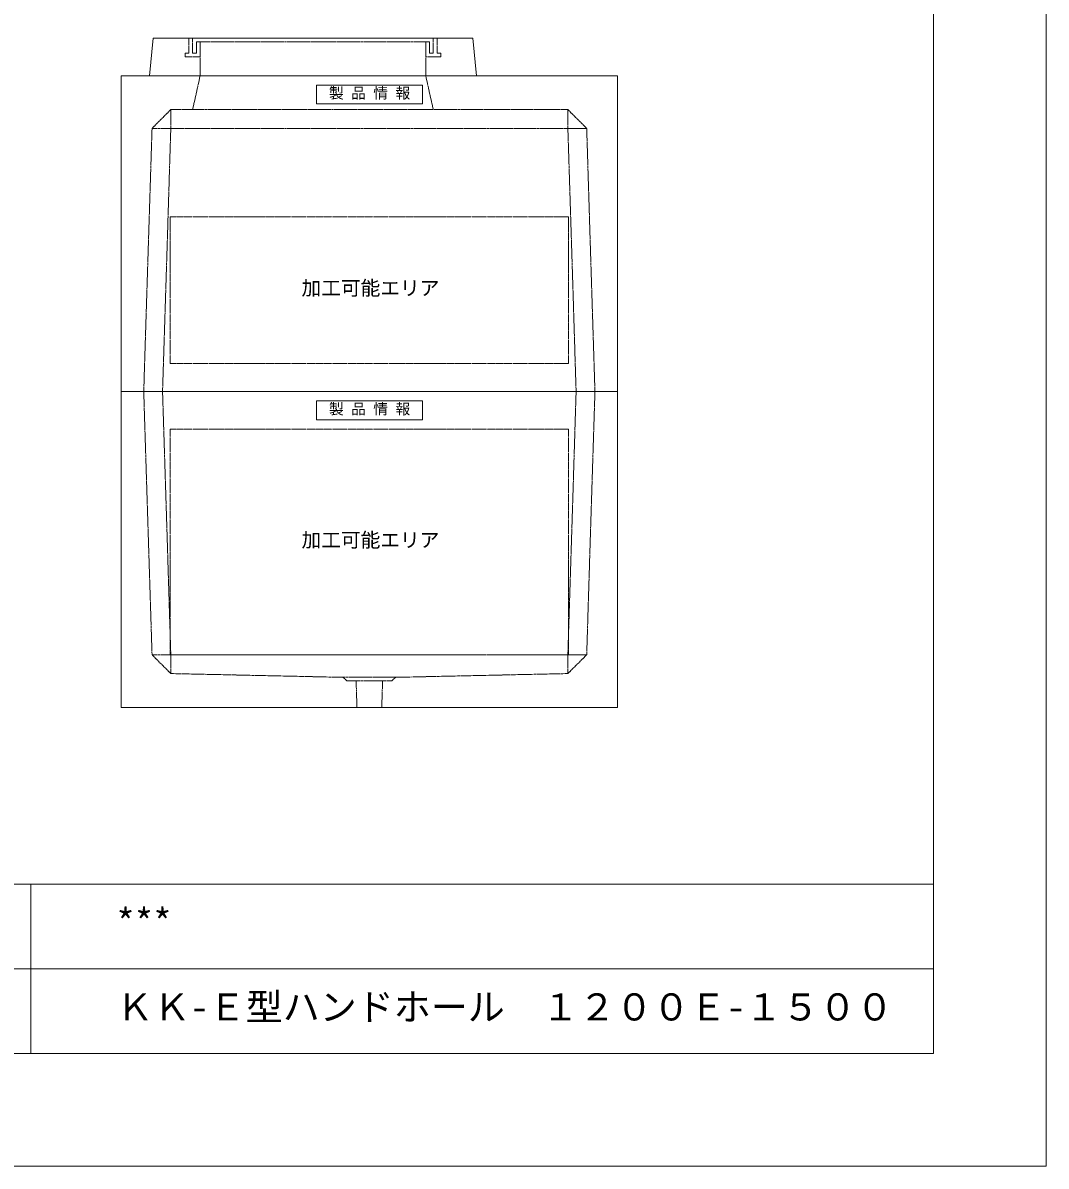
# Model space of a CAD drawing. Units: millimetres, scale not verified. Extents: x -4455 to 4455, y -3150 to 3150.
# Drawn here: x 1733 to 4455, y -3150 to -109 of the extents above; entities that cross this region are included whole.
import ezdxf
from ezdxf.enums import TextEntityAlignment as Align

# ---------------------------------------------------------------- set-up
doc = ezdxf.new("R2010")
doc.units = ezdxf.units.MM
doc.header["$LTSCALE"] = 20
doc.linetypes.add('LONG_DASHED1', pattern=[7, 6, -1])
doc.linetypes.add('LONG_DOUBLE_CHAIN', pattern=[21.8, 18, -1, 0.6, -0.6, 0.6, -1])
for name, color, linetype, lineweight in [('0-0_D-TTL', 7, 'Continuous', 9), ('0-1_Defpoints', 7, 'Continuous', 9), ('0-2_D-TTL-FRAM1', 134, 'Continuous', 9), ('0-3_D-TTL-TXT', 7, 'Continuous', 9), ('0-7_D-STR', 7, 'LONG_DASHED1', 9), ('0-8_D-STR-STR1', 7, 'LONG_DASHED1', 9), ('0-A_D-STR-STR4', 134, 'LONG_DASHED1', 9), ('0-B_D-STR-STR5', 1, 'LONG_DOUBLE_CHAIN', 9)]:
    doc.layers.add(name, color=color, linetype=linetype, lineweight=lineweight)
doc.styles.add('ＭＳ ゴシック', font='')
doc.styles.get('ＭＳ ゴシック').set_extended_font_data('MS Gothic')

# ---------------------------------------------------------------- blocks, each defined once
blk = doc.blocks.new('A$C4DE05FD1')
at = {"layer": '0-0_D-TTL', "color": 134}
for p in [(114800, 76000), (4000, 4000)]:
    blk.add_line(p, (114800, 4000), dxfattribs=at)
at = {"layer": '0-1_Defpoints', "color": 134}
for p in [(118800, 84000), (0, 0)]:
    blk.add_line(p, (118800, 0), dxfattribs=at)
at = {"layer": '0-2_D-TTL-FRAM1'}
for p, q in [((38800, 10000), (114800, 10000)), ((82800, 10000), (82800, 4000)), ((64800, 7000), (114800, 7000))]:
    blk.add_line(p, q, dxfattribs=at)
blk = doc.blocks.new('A$C019679C0')
at = {"layer": '0-7_D-STR', "linetype": 'Continuous'}
for p, q in [((-8700, 0), (-8500, 2000)), ((8500, 2000), (-8500, 2000)), ((8700, 0), (8500, 2000)), ((-8700, 0), (8700, 0))]:
    blk.add_line(p, q, dxfattribs=at)
at = {"layer": '0-7_D-STR'}
for p, q in [((-6000, 0), (-6000, 1800)), ((6000, 1800), (6000, 0))]:
    blk.add_line(p, q, dxfattribs=at)
at = {"layer": '0-A_D-STR-STR4'}
for points in [[(-6600, 2000), (-6600, 1200), (-6800, 1200), (-6800, 1000), (-6000, 1000)], [(-6000, 1800), (-6200, 1800), (-6200, 1200), (-6400, 1200), (-6400, 2000)], [(6600, 2000), (6600, 1200), (6800, 1200), (6800, 1000), (6000, 1000)], [(6200, 1800), (6200, 1200), (6400, 1200), (6400, 2000)], [(-6000, 1800), (6000, 1800), (6200, 1800)]]:
    blk.add_lwpolyline(points, dxfattribs=at)
blk = doc.blocks.new('A$C3FC15DFF')
at = {"layer": '0-8_D-STR-STR1', "linetype": 'Continuous'}
blk.add_lwpolyline([(-2820, 0), (2820, 0), (2820, -1000), (-2820, -1000)], close=True, dxfattribs=at)
at = {"layer": '0-8_D-STR-STR1', "style": 'ＭＳ ゴシック'}
blk.add_text('製 品 情 報', height=577.3, dxfattribs=at).set_placement((-2149.6, -882.5), align=Align.BOTTOM_LEFT)
blk = doc.blocks.new('A$C75846945')
at = {"layer": '0-7_D-STR', "linetype": 'Continuous'}
for p in [(-13200, 16800), (13200, 0)]:
    blk.add_line(p, (-13200, 0), dxfattribs=at)
at = {"layer": '0-7_D-STR'}
for p, q in [((-9000, 16800), (-9400, 15000)), ((3000, 16800), (3400, 15000)), ((-10560, 15000), (-11560, 14000)), ((-10560, 15000), (10560, 15000)), ((-10560, 15000), (-10560, 14000)), ((10560, 15000), (11560, 14000)), ((10560, 15000), (10560, 14000)), ((-12000, 0), (-11560, 14000)), ((-11000, 0), (-10560, 14000)), ((11000, 0), (10560, 14000))]:
    blk.add_line(p, q, dxfattribs=at)
at = {"layer": '0-7_D-STR', "linetype": 'Continuous'}
blk.add_lwpolyline([(13200, 0), (13200, 16800), (-13200, 16800)], dxfattribs=at)
at = {"layer": '0-7_D-STR'}
blk.add_lwpolyline([(12000, 0), (11560, 14000), (-11560, 14000)], dxfattribs=at)
at = {"layer": '0-B_D-STR-STR5'}
for p, q in [((-10600, 9300), (-10600, 1500)), ((10600, 9300), (-10600, 9300))]:
    blk.add_line(p, q, dxfattribs=at)
blk.add_lwpolyline([(10600, 9300), (10600, 1500), (-10600, 1500)], dxfattribs=at)
at = {"layer": '0-8_D-STR-STR1'}
blk.add_blockref('A$C3FC15DFF', (0, 16300), dxfattribs=at)
blk = doc.blocks.new('A$C4A527D26')
at = {"layer": '0-7_D-STR', "linetype": 'Continuous'}
for p, q in [((-13200, 0), (13200, 0)), ((-13200, -16800), (-13200, 0)), ((13200, -16800), (13200, 0)), ((-13200, -16800), (13200, -16800))]:
    blk.add_line(p, q, dxfattribs=at)
at = {"layer": '0-7_D-STR'}
for p, q in [((-12000, 0), (-11560, -14000)), ((-11000, 0), (-10560, -14000)), ((11000, 0), (10560, -14000)), ((12000, 0), (11560, -14000)), ((-10560, -15000), (-11560, -14000)), ((11560, -14000), (-11560, -14000)), ((-10560, -15000), (-10560, -14000)), ((10560, -15000), (11560, -14000)), ((10560, -15000), (10560, -14000)), ((-10560, -15000), (-1400, -15200)), ((-1200, -15380), (-1400, -15200)), ((1400, -15200), (-1400, -15200)), ((1200, -15380), (1400, -15200)), ((10560, -15000), (1400, -15200)), ((1200, -15380), (-1200, -15380)), ((-660, -16800), (-705, -15380)), ((660, -16800), (705, -15380))]:
    blk.add_line(p, q, dxfattribs=at)
at = {"layer": '0-B_D-STR-STR5'}
for p, q in [((10600, -2000), (10600, -14000)), ((10600, -14000), (-10600, -14000))]:
    blk.add_line(p, q, dxfattribs=at)
blk.add_lwpolyline([(10600, -2000), (-10600, -2000), (-10600, -14000)], dxfattribs=at)
at = {"layer": '0-8_D-STR-STR1'}
blk.add_blockref('A$C3FC15DFF', (0, -500), dxfattribs=at)

msp = doc.modelspace()

# ---------------------------------------------------------------- block references
at = {"layer": '0-0_D-TTL', "xscale": 0.075, "yscale": 0.075}
msp.add_blockref('A$C4DE05FD1', (-4455, -3150), dxfattribs=at)
at = {"layer": '0-7_D-STR', "xscale": 0.05, "yscale": 0.05}
for name, p in [('A$C019679C0', (2505, -250)), ('A$C75846945', (2655, -1090)), ('A$C4A527D26', (2655, -1090))]:
    msp.add_blockref(name, p, dxfattribs=at)

# ---------------------------------------------------------------- texts
at = {"layer": '0-3_D-TTL-TXT', "style": 'ＭＳ ゴシック'}
for s, p in [('***', (1981.99, -2559.3)), ('ＫＫ-Ｅ型ハンドホール\u3000１２００Ｅ-１５００', (1981.99, -2784.3))]:
    msp.add_text(s, height=72.14, dxfattribs=at).set_placement(p, align=Align.BOTTOM_LEFT)
at = {"layer": '0-B_D-STR-STR5', "style": 'ＭＳ ゴシック'}
for p in [(2474.52, -845.35), (2474.52, -1515.35)]:
    msp.add_text('加工可能エリア', height=38.42, dxfattribs=at).set_placement(p, align=Align.BOTTOM_LEFT)

doc.saveas('drawing.dxf')
